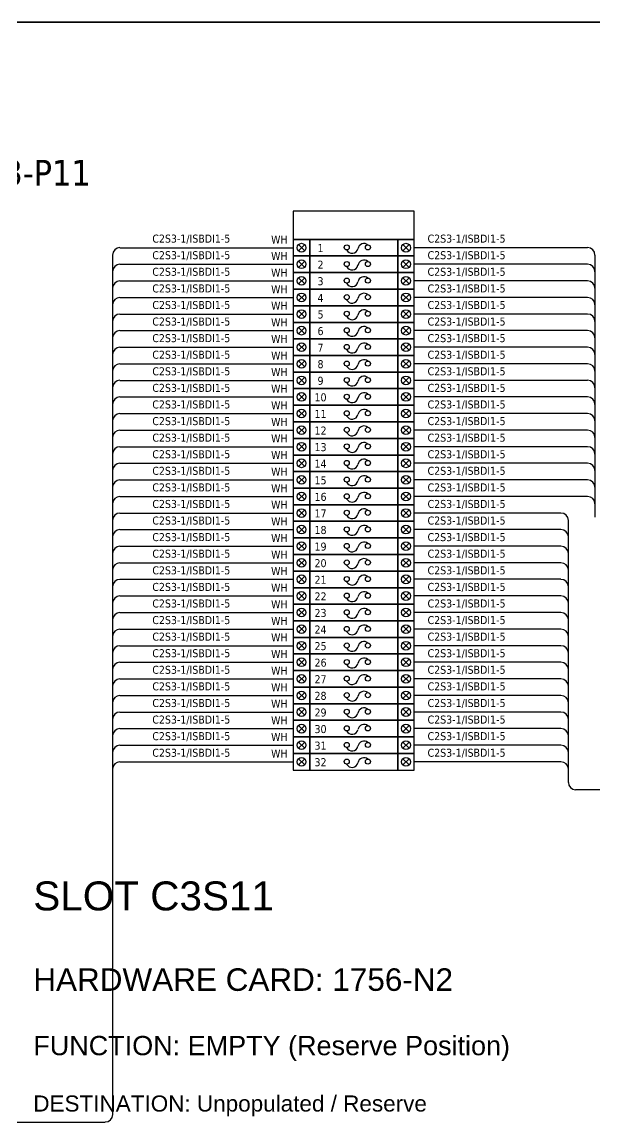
# Model space of a CAD drawing. Header units: millimetres. Extents: x 0 to 54213, y 0 to 2820.
# Drawn here: x 47412 to 48124, y 1337 to 2704 of the extents above; entities that cross this region are included whole.
import ezdxf
from ezdxf.enums import TextEntityAlignment as Align

# ---------------------------------------------------------------- set-up
doc = ezdxf.new("R2010")
doc.units = ezdxf.units.MM
doc.layers.add('HELPPOINT', color=7, linetype='Continuous')
doc.layers.add('IE-WIRE', color=7, linetype='Continuous', lineweight=25)
doc.layers.add('power', color=7, linetype='Continuous', lineweight=25)
doc.styles.get("Standard").update_dxf_attribs({"font": 'arial.ttf'})
doc.styles.add('Tahoma', font='')
doc.styles.get('Tahoma').set_extended_font_data('Tahoma')

msp = doc.modelspace()

# ---------------------------------------------------------------- linework, layer by layer
at = {"color": 1, "ltscale": 25.4}
for p, q in [((47763.5, 2427.5), (47755.9, 2419.9)), ((47755.9, 2427.5), (47763.5, 2419.9)), ((47885.6, 2427.5), (47893.3, 2419.9)), ((47893.3, 2427.5), (47885.6, 2419.9)), ((47763.5, 2406.9), (47755.9, 2399.2)), ((47755.9, 2406.9), (47763.5, 2399.2)), ((47885.6, 2406.9), (47893.3, 2399.2)), ((47893.3, 2406.9), (47885.6, 2399.2)), ((47763.5, 2386.3), (47755.9, 2378.6)), ((47755.9, 2386.3), (47763.5, 2378.6)), ((47885.6, 2386.3), (47893.3, 2378.6)), ((47893.3, 2386.3), (47885.6, 2378.6)), ((47763.5, 2365.7), (47755.9, 2358)), ((47755.9, 2365.7), (47763.5, 2358)), ((47885.6, 2365.7), (47893.3, 2358)), ((47893.3, 2365.7), (47885.6, 2358)), ((47763.5, 2345.1), (47755.9, 2337.4)), ((47755.9, 2345.1), (47763.5, 2337.4)), ((47885.6, 2345.1), (47893.3, 2337.4)), ((47893.3, 2345.1), (47885.6, 2337.4)), ((47763.5, 2324.5), (47755.9, 2316.8)), ((47755.9, 2324.5), (47763.5, 2316.8)), ((47885.6, 2324.5), (47893.3, 2316.8)), ((47893.3, 2324.5), (47885.6, 2316.8)), ((47763.5, 2303.9), (47755.9, 2296.2)), ((47755.9, 2303.9), (47763.5, 2296.2)), ((47885.6, 2303.9), (47893.3, 2296.2)), ((47893.3, 2303.9), (47885.6, 2296.2)), ((47763.5, 2283.2), (47755.9, 2275.6)), ((47755.9, 2283.2), (47763.5, 2275.6)), ((47885.6, 2283.2), (47893.3, 2275.6)), ((47893.3, 2283.2), (47885.6, 2275.6)), ((47763.5, 2262.6), (47755.9, 2255)), ((47755.9, 2262.6), (47763.5, 2255)), ((47885.6, 2262.6), (47893.3, 2255)), ((47893.3, 2262.6), (47885.6, 2255)), ((47763.5, 2242), (47755.9, 2234.3)), ((47755.9, 2242), (47763.5, 2234.3)), ((47885.6, 2242), (47893.3, 2234.3)), ((47893.3, 2242), (47885.6, 2234.3)), ((47763.5, 2221.4), (47755.9, 2213.7)), ((47755.9, 2221.4), (47763.5, 2213.7)), ((47885.6, 2221.4), (47893.3, 2213.7)), ((47893.3, 2221.4), (47885.6, 2213.7)), ((47763.5, 2200.8), (47755.9, 2193.1)), ((47755.9, 2200.8), (47763.5, 2193.1)), ((47885.6, 2200.8), (47893.3, 2193.1)), ((47893.3, 2200.8), (47885.6, 2193.1)), ((47763.5, 2180.2), (47755.9, 2172.5)), ((47755.9, 2180.2), (47763.5, 2172.5)), ((47885.6, 2180.2), (47893.3, 2172.5)), ((47893.3, 2180.2), (47885.6, 2172.5)), ((47763.5, 2159.6), (47755.9, 2151.9)), ((47755.9, 2159.6), (47763.5, 2151.9)), ((47885.6, 2159.6), (47893.3, 2151.9)), ((47893.3, 2159.6), (47885.6, 2151.9)), ((47763.5, 2139), (47755.9, 2131.3)), ((47755.9, 2139), (47763.5, 2131.3)), ((47885.6, 2139), (47893.3, 2131.3)), ((47893.3, 2139), (47885.6, 2131.3)), ((47763.5, 2118.3), (47755.9, 2110.7)), ((47755.9, 2118.3), (47763.5, 2110.7)), ((47885.6, 2118.3), (47893.3, 2110.7)), ((47893.3, 2118.3), (47885.6, 2110.7)), ((47763.5, 2097.7), (47755.9, 2090.1)), ((47755.9, 2097.7), (47763.5, 2090.1)), ((47885.6, 2097.7), (47893.3, 2090.1)), ((47893.3, 2097.7), (47885.6, 2090.1)), ((47763.5, 2077.1), (47755.9, 2069.5)), ((47755.9, 2077.1), (47763.5, 2069.5)), ((47885.6, 2077.1), (47893.3, 2069.5)), ((47893.3, 2077.1), (47885.6, 2069.5)), ((47763.5, 2056.5), (47755.9, 2048.8)), ((47755.9, 2056.5), (47763.5, 2048.8)), ((47885.6, 2056.5), (47893.3, 2048.8)), ((47893.3, 2056.5), (47885.6, 2048.8)), ((47763.5, 2035.9), (47755.9, 2028.2)), ((47755.9, 2035.9), (47763.5, 2028.2)), ((47885.6, 2035.9), (47893.3, 2028.2)), ((47893.3, 2035.9), (47885.6, 2028.2)), ((47763.5, 2015.3), (47755.9, 2007.6)), ((47755.9, 2015.3), (47763.5, 2007.6)), ((47885.6, 2015.3), (47893.3, 2007.6)), ((47893.3, 2015.3), (47885.6, 2007.6)), ((47763.5, 1994.7), (47755.9, 1987)), ((47755.9, 1994.7), (47763.5, 1987)), ((47885.6, 1994.7), (47893.3, 1987)), ((47893.3, 1994.7), (47885.6, 1987)), ((47763.5, 1974.1), (47755.9, 1966.4)), ((47755.9, 1974.1), (47763.5, 1966.4)), ((47885.6, 1974.1), (47893.3, 1966.4)), ((47893.3, 1974.1), (47885.6, 1966.4)), ((47763.5, 1953.5), (47755.9, 1945.8)), ((47755.9, 1953.5), (47763.5, 1945.8)), ((47885.6, 1953.5), (47893.3, 1945.8)), ((47893.3, 1953.5), (47885.6, 1945.8)), ((47763.5, 1932.8), (47755.9, 1925.2)), ((47755.9, 1932.8), (47763.5, 1925.2)), ((47885.6, 1932.8), (47893.3, 1925.2)), ((47893.3, 1932.8), (47885.6, 1925.2)), ((47763.5, 1912.2), (47755.9, 1904.6)), ((47755.9, 1912.2), (47763.5, 1904.6)), ((47885.6, 1912.2), (47893.3, 1904.6)), ((47893.3, 1912.2), (47885.6, 1904.6)), ((47763.5, 1891.6), (47755.9, 1883.9)), ((47755.9, 1891.6), (47763.5, 1883.9)), ((47885.6, 1891.6), (47893.3, 1883.9)), ((47893.3, 1891.6), (47885.6, 1883.9)), ((47763.5, 1871), (47755.9, 1863.3)), ((47755.9, 1871), (47763.5, 1863.3)), ((47885.6, 1871), (47893.3, 1863.3)), ((47893.3, 1871), (47885.6, 1863.3)), ((47763.5, 1850.4), (47755.9, 1842.7)), ((47755.9, 1850.4), (47763.5, 1842.7)), ((47885.6, 1850.4), (47893.3, 1842.7)), ((47893.3, 1850.4), (47885.6, 1842.7)), ((47763.5, 1829.8), (47755.9, 1822.1)), ((47755.9, 1829.8), (47763.5, 1822.1)), ((47885.6, 1829.8), (47893.3, 1822.1)), ((47893.3, 1829.8), (47885.6, 1822.1)), ((47763.5, 1809.2), (47755.9, 1801.5)), ((47755.9, 1809.2), (47763.5, 1801.5)), ((47885.6, 1809.2), (47893.3, 1801.5)), ((47893.3, 1809.2), (47885.6, 1801.5)), ((47763.5, 1788.6), (47755.9, 1780.9)), ((47755.9, 1788.6), (47763.5, 1780.9)), ((47885.6, 1788.6), (47893.3, 1780.9)), ((47893.3, 1788.6), (47885.6, 1780.9))]:
    msp.add_line(p, q, dxfattribs=at)
at = {"color": 4, "ltscale": 25.4}
msp.add_lwpolyline([(47749.4, 2434), (47899.7, 2434), (47899.7, 2469.2), (47749.4, 2469.2)], close=True, dxfattribs=at)
at = {"color": 1, "ltscale": 25.4}
for points in [[(47749.4, 2413.4), (47770, 2413.4), (47770, 2434), (47749.4, 2434)], [(47770, 2413.4), (47879.1, 2413.4), (47879.1, 2434), (47770, 2434)], [(47879.1, 2413.4), (47899.7, 2413.4), (47899.7, 2434), (47879.1, 2434)], [(47749.4, 2392.8), (47770, 2392.8), (47770, 2413.4), (47749.4, 2413.4)], [(47770, 2392.8), (47879.1, 2392.8), (47879.1, 2413.4), (47770, 2413.4)], [(47879.1, 2392.8), (47899.7, 2392.8), (47899.7, 2413.4), (47879.1, 2413.4)], [(47749.4, 2372.2), (47770, 2372.2), (47770, 2392.8), (47749.4, 2392.8)], [(47770, 2372.2), (47879.1, 2372.2), (47879.1, 2392.8), (47770, 2392.8)], [(47879.1, 2372.2), (47899.7, 2372.2), (47899.7, 2392.8), (47879.1, 2392.8)], [(47749.4, 2351.5), (47770, 2351.5), (47770, 2372.2), (47749.4, 2372.2)], [(47770, 2351.5), (47879.1, 2351.5), (47879.1, 2372.2), (47770, 2372.2)], [(47879.1, 2351.5), (47899.7, 2351.5), (47899.7, 2372.2), (47879.1, 2372.2)], [(47749.4, 2330.9), (47770, 2330.9), (47770, 2351.5), (47749.4, 2351.5)], [(47770, 2330.9), (47879.1, 2330.9), (47879.1, 2351.5), (47770, 2351.5)], [(47879.1, 2330.9), (47899.7, 2330.9), (47899.7, 2351.5), (47879.1, 2351.5)], [(47749.4, 2310.3), (47770, 2310.3), (47770, 2330.9), (47749.4, 2330.9)], [(47770, 2310.3), (47879.1, 2310.3), (47879.1, 2330.9), (47770, 2330.9)], [(47879.1, 2310.3), (47899.7, 2310.3), (47899.7, 2330.9), (47879.1, 2330.9)], [(47749.4, 2289.7), (47770, 2289.7), (47770, 2310.3), (47749.4, 2310.3)], [(47770, 2289.7), (47879.1, 2289.7), (47879.1, 2310.3), (47770, 2310.3)], [(47879.1, 2289.7), (47899.7, 2289.7), (47899.7, 2310.3), (47879.1, 2310.3)], [(47749.4, 2269.1), (47770, 2269.1), (47770, 2289.7), (47749.4, 2289.7)], [(47770, 2269.1), (47879.1, 2269.1), (47879.1, 2289.7), (47770, 2289.7)], [(47879.1, 2269.1), (47899.7, 2269.1), (47899.7, 2289.7), (47879.1, 2289.7)], [(47749.4, 2248.5), (47770, 2248.5), (47770, 2269.1), (47749.4, 2269.1)], [(47770, 2248.5), (47879.1, 2248.5), (47879.1, 2269.1), (47770, 2269.1)], [(47879.1, 2248.5), (47899.7, 2248.5), (47899.7, 2269.1), (47879.1, 2269.1)], [(47749.4, 2227.9), (47770, 2227.9), (47770, 2248.5), (47749.4, 2248.5)], [(47770, 2227.9), (47879.1, 2227.9), (47879.1, 2248.5), (47770, 2248.5)], [(47879.1, 2227.9), (47899.7, 2227.9), (47899.7, 2248.5), (47879.1, 2248.5)], [(47749.4, 2207.3), (47770, 2207.3), (47770, 2227.9), (47749.4, 2227.9)], [(47770, 2207.3), (47879.1, 2207.3), (47879.1, 2227.9), (47770, 2227.9)], [(47879.1, 2207.3), (47899.7, 2207.3), (47899.7, 2227.9), (47879.1, 2227.9)], [(47749.4, 2186.7), (47770, 2186.7), (47770, 2207.3), (47749.4, 2207.3)], [(47770, 2186.7), (47879.1, 2186.7), (47879.1, 2207.3), (47770, 2207.3)], [(47879.1, 2186.7), (47899.7, 2186.7), (47899.7, 2207.3), (47879.1, 2207.3)], [(47749.4, 2166), (47770, 2166), (47770, 2186.7), (47749.4, 2186.7)], [(47770, 2166), (47879.1, 2166), (47879.1, 2186.7), (47770, 2186.7)], [(47879.1, 2166), (47899.7, 2166), (47899.7, 2186.7), (47879.1, 2186.7)], [(47749.4, 2145.4), (47770, 2145.4), (47770, 2166), (47749.4, 2166)], [(47770, 2145.4), (47879.1, 2145.4), (47879.1, 2166), (47770, 2166)], [(47879.1, 2145.4), (47899.7, 2145.4), (47899.7, 2166), (47879.1, 2166)], [(47749.4, 2124.8), (47770, 2124.8), (47770, 2145.4), (47749.4, 2145.4)], [(47770, 2124.8), (47879.1, 2124.8), (47879.1, 2145.4), (47770, 2145.4)], [(47879.1, 2124.8), (47899.7, 2124.8), (47899.7, 2145.4), (47879.1, 2145.4)], [(47749.4, 2104.2), (47770, 2104.2), (47770, 2124.8), (47749.4, 2124.8)], [(47770, 2104.2), (47879.1, 2104.2), (47879.1, 2124.8), (47770, 2124.8)], [(47879.1, 2104.2), (47899.7, 2104.2), (47899.7, 2124.8), (47879.1, 2124.8)], [(47749.4, 2083.6), (47770, 2083.6), (47770, 2104.2), (47749.4, 2104.2)], [(47770, 2083.6), (47879.1, 2083.6), (47879.1, 2104.2), (47770, 2104.2)], [(47879.1, 2083.6), (47899.7, 2083.6), (47899.7, 2104.2), (47879.1, 2104.2)], [(47749.4, 2063), (47770, 2063), (47770, 2083.6), (47749.4, 2083.6)], [(47770, 2063), (47879.1, 2063), (47879.1, 2083.6), (47770, 2083.6)], [(47879.1, 2063), (47899.7, 2063), (47899.7, 2083.6), (47879.1, 2083.6)], [(47749.4, 2042.4), (47770, 2042.4), (47770, 2063), (47749.4, 2063)], [(47770, 2042.4), (47879.1, 2042.4), (47879.1, 2063), (47770, 2063)], [(47879.1, 2042.4), (47899.7, 2042.4), (47899.7, 2063), (47879.1, 2063)], [(47749.4, 2021.8), (47770, 2021.8), (47770, 2042.4), (47749.4, 2042.4)], [(47770, 2021.8), (47879.1, 2021.8), (47879.1, 2042.4), (47770, 2042.4)], [(47879.1, 2021.8), (47899.7, 2021.8), (47899.7, 2042.4), (47879.1, 2042.4)], [(47749.4, 2001.1), (47770, 2001.1), (47770, 2021.8), (47749.4, 2021.8)], [(47770, 2001.1), (47879.1, 2001.1), (47879.1, 2021.8), (47770, 2021.8)], [(47879.1, 2001.1), (47899.7, 2001.1), (47899.7, 2021.8), (47879.1, 2021.8)], [(47749.4, 1980.5), (47770, 1980.5), (47770, 2001.1), (47749.4, 2001.1)], [(47770, 1980.5), (47879.1, 1980.5), (47879.1, 2001.1), (47770, 2001.1)], [(47879.1, 1980.5), (47899.7, 1980.5), (47899.7, 2001.1), (47879.1, 2001.1)], [(47749.4, 1959.9), (47770, 1959.9), (47770, 1980.5), (47749.4, 1980.5)], [(47770, 1959.9), (47879.1, 1959.9), (47879.1, 1980.5), (47770, 1980.5)], [(47879.1, 1959.9), (47899.7, 1959.9), (47899.7, 1980.5), (47879.1, 1980.5)], [(47749.4, 1939.3), (47770, 1939.3), (47770, 1959.9), (47749.4, 1959.9)], [(47770, 1939.3), (47879.1, 1939.3), (47879.1, 1959.9), (47770, 1959.9)], [(47879.1, 1939.3), (47899.7, 1939.3), (47899.7, 1959.9), (47879.1, 1959.9)], [(47749.4, 1918.7), (47770, 1918.7), (47770, 1939.3), (47749.4, 1939.3)], [(47770, 1918.7), (47879.1, 1918.7), (47879.1, 1939.3), (47770, 1939.3)], [(47879.1, 1918.7), (47899.7, 1918.7), (47899.7, 1939.3), (47879.1, 1939.3)], [(47749.4, 1898.1), (47770, 1898.1), (47770, 1918.7), (47749.4, 1918.7)], [(47770, 1898.1), (47879.1, 1898.1), (47879.1, 1918.7), (47770, 1918.7)], [(47879.1, 1898.1), (47899.7, 1898.1), (47899.7, 1918.7), (47879.1, 1918.7)], [(47749.4, 1877.5), (47770, 1877.5), (47770, 1898.1), (47749.4, 1898.1)], [(47770, 1877.5), (47879.1, 1877.5), (47879.1, 1898.1), (47770, 1898.1)], [(47879.1, 1877.5), (47899.7, 1877.5), (47899.7, 1898.1), (47879.1, 1898.1)], [(47749.4, 1856.9), (47770, 1856.9), (47770, 1877.5), (47749.4, 1877.5)], [(47770, 1856.9), (47879.1, 1856.9), (47879.1, 1877.5), (47770, 1877.5)], [(47879.1, 1856.9), (47899.7, 1856.9), (47899.7, 1877.5), (47879.1, 1877.5)], [(47749.4, 1836.3), (47770, 1836.3), (47770, 1856.9), (47749.4, 1856.9)], [(47770, 1836.3), (47879.1, 1836.3), (47879.1, 1856.9), (47770, 1856.9)], [(47879.1, 1836.3), (47899.7, 1836.3), (47899.7, 1856.9), (47879.1, 1856.9)], [(47749.4, 1815.6), (47770, 1815.6), (47770, 1836.3), (47749.4, 1836.3)], [(47770, 1815.6), (47879.1, 1815.6), (47879.1, 1836.3), (47770, 1836.3)], [(47879.1, 1815.6), (47899.7, 1815.6), (47899.7, 1836.3), (47879.1, 1836.3)], [(47749.4, 1795), (47770, 1795), (47770, 1815.6), (47749.4, 1815.6)], [(47770, 1795), (47879.1, 1795), (47879.1, 1815.6), (47770, 1815.6)], [(47879.1, 1795), (47899.7, 1795), (47899.7, 1815.6), (47879.1, 1815.6)], [(47749.4, 1774.4), (47770, 1774.4), (47770, 1795), (47749.4, 1795)], [(47770, 1774.4), (47879.1, 1774.4), (47879.1, 1795), (47770, 1795)], [(47879.1, 1774.4), (47899.7, 1774.4), (47899.7, 1795), (47879.1, 1795)]]:
    msp.add_lwpolyline(points, close=True, dxfattribs=at)
for centre in [(47759.7, 2423.7), (47889.4, 2423.7), (47759.7, 2403.1), (47889.4, 2403.1), (47759.7, 2382.5), (47889.4, 2382.5), (47759.7, 2361.9), (47889.4, 2361.9), (47759.7, 2341.2), (47889.4, 2341.2), (47759.7, 2320.6), (47889.4, 2320.6), (47759.7, 2300), (47889.4, 2300), (47759.7, 2279.4), (47889.4, 2279.4), (47759.7, 2258.8), (47889.4, 2258.8), (47759.7, 2238.2), (47889.4, 2238.2), (47759.7, 2217.6), (47889.4, 2217.6), (47759.7, 2197), (47889.4, 2197), (47759.7, 2176.3), (47889.4, 2176.3), (47759.7, 2155.7), (47889.4, 2155.7), (47759.7, 2135.1), (47889.4, 2135.1), (47759.7, 2114.5), (47889.4, 2114.5), (47759.7, 2093.9), (47889.4, 2093.9), (47759.7, 2073.3), (47889.4, 2073.3), (47759.7, 2052.7), (47889.4, 2052.7), (47759.7, 2032.1), (47889.4, 2032.1), (47759.7, 2011.5), (47889.4, 2011.5), (47759.7, 1990.8), (47889.4, 1990.8), (47759.7, 1970.2), (47889.4, 1970.2), (47759.7, 1949.6), (47889.4, 1949.6), (47759.7, 1929), (47889.4, 1929), (47759.7, 1908.4), (47889.4, 1908.4), (47759.7, 1887.8), (47889.4, 1887.8), (47759.7, 1867.2), (47889.4, 1867.2), (47759.7, 1846.6), (47889.4, 1846.6), (47759.7, 1825.9), (47889.4, 1825.9), (47759.7, 1805.3), (47889.4, 1805.3), (47759.7, 1784.7), (47889.4, 1784.7)]:
    msp.add_circle(centre, 5.42, dxfattribs=at)
at = {"layer": 'HELPPOINT', "color": 4, "lineweight": 35}
msp.add_line((46126.3, 2704.2), (50019.6, 2704.2), dxfattribs=at)
msp.add_line((46126.3, 2704.2), (50019.6, 2704.2), dxfattribs=at)
at = {"layer": 'IE-WIRE', "color": 4, "ltscale": 25.4}
for p, q in [((47534, 2423.7), (47749.4, 2423.7)), ((48115.1, 2423.7), (47899.7, 2423.7)), ((47524.9, 2414.6), (47524.9, 1346.2)), ((48124.2, 2414.6), (48124.2, 2088.8)), ((47534, 2403.1), (47749.4, 2403.1)), ((48115.1, 2403.1), (47899.7, 2403.1)), ((47534, 2382.5), (47749.4, 2382.5)), ((48115.1, 2382.5), (47899.7, 2382.5)), ((47534, 2361.9), (47749.4, 2361.9)), ((48115.1, 2361.9), (47899.7, 2361.9)), ((47534, 2341.2), (47749.4, 2341.2)), ((48115.1, 2341.2), (47899.7, 2341.2)), ((47534, 2320.6), (47749.4, 2320.6)), ((48115.1, 2320.6), (47899.7, 2320.6)), ((47534, 2300), (47749.4, 2300)), ((48115.1, 2300), (47899.7, 2300)), ((47534, 2279.4), (47749.4, 2279.4)), ((48115.1, 2279.4), (47899.7, 2279.4)), ((47534, 2258.8), (47749.4, 2258.8)), ((48115.1, 2258.8), (47899.7, 2258.8)), ((47534, 2238.2), (47749.4, 2238.2)), ((48115.1, 2238.2), (47899.7, 2238.2)), ((47534, 2217.6), (47749.4, 2217.6)), ((48115.1, 2217.6), (47899.7, 2217.6)), ((47534, 2197), (47749.4, 2197)), ((48115.1, 2197), (47899.7, 2197)), ((47534, 2176.3), (47749.4, 2176.3)), ((48115.1, 2176.3), (47899.7, 2176.3)), ((47534, 2155.7), (47749.4, 2155.7)), ((48115.1, 2155.7), (47899.7, 2155.7)), ((47534, 2135.1), (47749.4, 2135.1)), ((48115.1, 2135.1), (47899.7, 2135.1)), ((47534, 2114.5), (47749.4, 2114.5)), ((48115.1, 2114.5), (47899.7, 2114.5)), ((47534, 2093.9), (47749.4, 2093.9)), ((48082, 2093.9), (47899.7, 2093.9)), ((48091.1, 2084.8), (48091.1, 1759)), ((47534, 2073.3), (47749.4, 2073.3)), ((48082, 2073.3), (47899.7, 2073.3)), ((47534, 2052.7), (47749.4, 2052.7)), ((48082, 2052.7), (47899.7, 2052.7)), ((47534, 2032.1), (47749.4, 2032.1)), ((48082, 2032.1), (47899.7, 2032.1)), ((47534, 2011.5), (47749.4, 2011.5)), ((48082, 2011.5), (47899.7, 2011.5)), ((47534, 1990.8), (47749.4, 1990.8)), ((48082, 1990.8), (47899.7, 1990.8)), ((47534, 1970.2), (47749.4, 1970.2)), ((48082, 1970.2), (47899.7, 1970.2)), ((47534, 1949.6), (47749.4, 1949.6)), ((48082, 1949.6), (47899.7, 1949.6)), ((47534, 1929), (47749.4, 1929)), ((48082, 1929), (47899.7, 1929)), ((47534, 1908.4), (47749.4, 1908.4)), ((48082, 1908.4), (47899.7, 1908.4)), ((47534, 1887.8), (47749.4, 1887.8)), ((48082, 1887.8), (47899.7, 1887.8)), ((47534, 1867.2), (47749.4, 1867.2)), ((48082, 1867.2), (47899.7, 1867.2)), ((47534, 1846.6), (47749.4, 1846.6)), ((48082, 1846.6), (47899.7, 1846.6)), ((47534, 1825.9), (47749.4, 1825.9)), ((48082, 1825.9), (47899.7, 1825.9)), ((47534, 1805.3), (47749.4, 1805.3)), ((48082, 1805.3), (47899.7, 1805.3)), ((47534, 1784.7), (47749.4, 1784.7)), ((48082, 1784.7), (47899.7, 1784.7))]:
    msp.add_line(p, q, dxfattribs=at)
at = {"layer": 'IE-WIRE', "color": 4}
for p, q in [((48100.1, 1750.1), (48365.9, 1750.1)), ((46474.4, 1337), (47515.8, 1337))]:
    msp.add_line(p, q, dxfattribs=at)
at = {"layer": 'IE-WIRE', "color": 4, "ltscale": 25.4}
for centre, start, end in [((47534, 2414.6), 90, 180), ((48115.1, 2414.6), 0, 90), ((47534, 2393.9), 90, 180), ((48115.1, 2393.9), 0, 90), ((47534, 2373.3), 90, 180), ((48115.1, 2373.3), 0, 90), ((47534, 2352.7), 90, 180), ((48115.1, 2352.7), 0, 90), ((47534, 2332.1), 90, 180), ((48115.1, 2332.1), 0, 90), ((47534, 2311.5), 90, 180), ((48115.1, 2311.5), 0, 90), ((47534, 2290.9), 90, 180), ((48115.1, 2290.9), 0, 90), ((47534, 2270.3), 90, 180), ((48115.1, 2270.3), 0, 90), ((47534, 2249.7), 90, 180), ((48115.1, 2249.7), 0, 90), ((47534, 2229), 90, 180), ((48115.1, 2229), 0, 90), ((47534, 2208.4), 90, 180), ((48115.1, 2208.4), 0, 90), ((47534, 2187.8), 90, 180), ((48115.1, 2187.8), 0, 90), ((47534, 2167.2), 90, 180), ((48115.1, 2167.2), 0, 90), ((47534, 2146.6), 90, 180), ((48115.1, 2146.6), 0, 90), ((47534, 2126), 90, 180), ((48115.1, 2126), 0, 90), ((47534, 2105.4), 90, 180), ((48115.1, 2105.4), 0, 90), ((47534, 2084.8), 90, 180), ((48082, 2084.8), 0, 90), ((47534, 2064.2), 90, 180), ((48082, 2064.2), 0, 90), ((47534, 2043.5), 90, 180), ((48082, 2043.5), 0, 90), ((47534, 2022.9), 90, 180), ((48082, 2022.9), 0, 90), ((47534, 2002.3), 90, 180), ((48082, 2002.3), 0, 90), ((47534, 1981.7), 90, 180), ((48082, 1981.7), 0, 90), ((47534, 1961.1), 90, 180), ((48082, 1961.1), 0, 90), ((47534, 1940.5), 90, 180), ((48082, 1940.5), 0, 90), ((47534, 1919.9), 90, 180), ((48082, 1919.9), 0, 90), ((47534, 1899.3), 90, 180), ((48082, 1899.3), 0, 90), ((47534, 1878.6), 90, 180), ((48082, 1878.6), 0, 90), ((47534, 1858), 90, 180), ((48082, 1858), 0, 90), ((47534, 1837.4), 90, 180), ((48082, 1837.4), 0, 90), ((47534, 1816.8), 90, 180), ((48082, 1816.8), 0, 90), ((47534, 1796.2), 90, 180), ((48082, 1796.2), 0, 90), ((47534, 1775.6), 90, 180), ((48082, 1775.6), 0, 90)]:
    msp.add_arc(centre, 9.14, start, end, dxfattribs=at)
at = {"layer": 'IE-WIRE', "color": 4}
for centre, radius, start, end in [((48100.1, 1759), 8.96, 180, 270), ((47515.8, 1346.2), 9.14, 270, 0)]:
    msp.add_arc(centre, radius, start, end, dxfattribs=at)
at = {"layer": 'power', "color": 1, "ltscale": 25.4}
for centre in [(47815.7, 2424), (47842.1, 2424), (47815.7, 2403.4), (47842.1, 2403.4), (47815.7, 2382.8), (47842.1, 2382.8), (47815.7, 2362.2), (47842.1, 2362.2), (47815.7, 2341.6), (47842.1, 2341.6), (47815.7, 2321), (47842.1, 2321), (47815.7, 2300.3), (47842.1, 2300.3), (47815.7, 2279.7), (47842.1, 2279.7), (47815.7, 2259.1), (47842.1, 2259.1), (47815.7, 2238.5), (47842.1, 2238.5), (47815.7, 2217.9), (47842.1, 2217.9), (47815.7, 2197.3), (47842.1, 2197.3), (47815.7, 2176.7), (47842.1, 2176.7), (47815.7, 2156.1), (47842.1, 2156.1), (47815.7, 2135.4), (47842.1, 2135.4), (47815.7, 2114.8), (47842.1, 2114.8), (47815.7, 2094.2), (47842.1, 2094.2), (47815.7, 2073.6), (47842.1, 2073.6), (47815.7, 2053), (47842.1, 2053), (47815.7, 2032.4), (47842.1, 2032.4), (47815.7, 2011.8), (47842.1, 2011.8), (47815.7, 1991.2), (47842.1, 1991.2), (47815.7, 1970.6), (47842.1, 1970.6), (47815.7, 1949.9), (47842.1, 1949.9), (47815.7, 1929.3), (47842.1, 1929.3), (47815.7, 1908.7), (47842.1, 1908.7), (47815.7, 1888.1), (47842.1, 1888.1), (47815.7, 1867.5), (47842.1, 1867.5), (47815.7, 1846.9), (47842.1, 1846.9), (47815.7, 1826.3), (47842.1, 1826.3), (47815.7, 1805.7), (47842.1, 1805.7), (47815.7, 1785), (47842.1, 1785)]:
    msp.add_circle(centre, 3.16, dxfattribs=at)
for centre, radius, start, end in [((47822.4, 2424.2), 7.52, 206.1634, 346.0383), ((47837.3, 2421.2), 7.66, 51.1309, 171.3254), ((47837.3, 2400.6), 7.66, 51.1309, 171.3254), ((47822.4, 2403.6), 7.52, 206.1634, 346.0383), ((47822.4, 2382.9), 7.52, 206.1634, 346.0383), ((47837.3, 2380), 7.66, 51.1309, 171.3254), ((47837.3, 2359.4), 7.66, 51.1309, 171.3254), ((47822.4, 2362.3), 7.52, 206.1634, 346.0383), ((47822.4, 2341.7), 7.52, 206.1634, 346.0383), ((47837.3, 2338.8), 7.66, 51.1309, 171.3254), ((47837.3, 2318.1), 7.66, 51.1309, 171.3254), ((47822.4, 2321.1), 7.52, 206.1634, 346.0383), ((47822.4, 2300.5), 7.52, 206.1634, 346.0383), ((47837.3, 2297.5), 7.66, 51.1309, 171.3254), ((47837.3, 2276.9), 7.66, 51.1309, 171.3254), ((47822.4, 2279.9), 7.52, 206.1634, 346.0383), ((47822.4, 2259.3), 7.52, 206.1634, 346.0383), ((47837.3, 2256.3), 7.66, 51.1309, 171.3254), ((47837.3, 2235.7), 7.66, 51.1309, 171.3254), ((47822.4, 2238.7), 7.52, 206.1634, 346.0383), ((47822.4, 2218.1), 7.52, 206.1634, 346.0383), ((47837.3, 2215.1), 7.66, 51.1309, 171.3254), ((47837.3, 2194.5), 7.66, 51.1309, 171.3254), ((47822.4, 2197.4), 7.52, 206.1634, 346.0383), ((47822.4, 2176.8), 7.52, 206.1634, 346.0383), ((47837.3, 2173.9), 7.66, 51.1309, 171.3254), ((47837.3, 2153.2), 7.66, 51.1309, 171.3254), ((47822.4, 2156.2), 7.52, 206.1634, 346.0383), ((47822.4, 2135.6), 7.52, 206.1634, 346.0383), ((47837.3, 2132.6), 7.66, 51.1309, 171.3254), ((47837.3, 2112), 7.66, 51.1309, 171.3254), ((47822.4, 2115), 7.52, 206.1634, 346.0383), ((47822.4, 2094.4), 7.52, 206.1634, 346.0383), ((47837.3, 2091.4), 7.66, 51.1309, 171.3254), ((47837.3, 2070.8), 7.66, 51.1309, 171.3254), ((47822.4, 2073.8), 7.52, 206.1634, 346.0383), ((47822.4, 2053.2), 7.52, 206.1634, 346.0383), ((47837.3, 2050.2), 7.66, 51.1309, 171.3254), ((47837.3, 2029.6), 7.66, 51.1309, 171.3254), ((47822.4, 2032.5), 7.52, 206.1634, 346.0383), ((47822.4, 2011.9), 7.52, 206.1634, 346.0383), ((47837.3, 2009), 7.66, 51.1309, 171.3254), ((47822.4, 1991.3), 7.52, 206.1634, 346.0383), ((47837.3, 1988.4), 7.66, 51.1309, 171.3254), ((47822.4, 1970.7), 7.52, 206.1634, 346.0383), ((47837.3, 1967.7), 7.66, 51.1309, 171.3254), ((47822.4, 1950.1), 7.52, 206.1634, 346.0383), ((47837.3, 1947.1), 7.66, 51.1309, 171.3254), ((47837.3, 1926.5), 7.66, 51.1309, 171.3254), ((47822.4, 1929.5), 7.52, 206.1634, 346.0383), ((47822.4, 1908.9), 7.52, 206.1634, 346.0383), ((47837.3, 1905.9), 7.66, 51.1309, 171.3254), ((47837.3, 1885.3), 7.66, 51.1309, 171.3254), ((47822.4, 1888.3), 7.52, 206.1634, 346.0383), ((47822.4, 1867.7), 7.52, 206.1634, 346.0383), ((47837.3, 1864.7), 7.66, 51.1309, 171.3254), ((47837.3, 1844.1), 7.66, 51.1309, 171.3254), ((47822.4, 1847), 7.52, 206.1634, 346.0383), ((47822.4, 1826.4), 7.52, 206.1634, 346.0383), ((47837.3, 1823.5), 7.66, 51.1309, 171.3254), ((47837.3, 1802.8), 7.66, 51.1309, 171.3254), ((47822.4, 1805.8), 7.52, 206.1634, 346.0383), ((47822.4, 1785.2), 7.52, 206.1634, 346.0383), ((47837.3, 1782.2), 7.66, 51.1309, 171.3254)]:
    msp.add_arc(centre, radius, start, end, dxfattribs=at)

# ---------------------------------------------------------------- texts
at = {"color": 2, "style": 'Tahoma'}
msp.add_text('=CA3+MCP-M3-P11', height=32, dxfattribs=at).set_placement((47309.7, 2516.8), align=Align.MIDDLE_CENTER)
at = {"color": 4, "style": 'Tahoma'}
for s, height, p in [('C2S3-1/ISBDI1-5', 9.949, (47574.2, 2430)), ('WH', 9.95, (47721.8, 2428.9)), ('C2S3-1/ISBDI1-5', 9.949, (47916.2, 2430)), ('C2S3-1/ISBDI1-5', 9.949, (47574.2, 2409.4)), ('WH', 9.95, (47721.8, 2408.3)), ('C2S3-1/ISBDI1-5', 9.949, (47916.2, 2409.4)), ('C2S3-1/ISBDI1-5', 9.949, (47574.2, 2388.8)), ('WH', 9.95, (47721.8, 2387.7)), ('C2S3-1/ISBDI1-5', 9.949, (47916.2, 2388.8)), ('C2S3-1/ISBDI1-5', 9.949, (47574.2, 2368.1)), ('WH', 9.95, (47721.8, 2367.1)), ('C2S3-1/ISBDI1-5', 9.949, (47916.2, 2368.1)), ('C2S3-1/ISBDI1-5', 9.949, (47574.2, 2347.5)), ('WH', 9.95, (47721.8, 2346.5)), ('C2S3-1/ISBDI1-5', 9.949, (47916.2, 2347.5)), ('C2S3-1/ISBDI1-5', 9.949, (47574.2, 2326.9)), ('WH', 9.95, (47721.8, 2325.9)), ('C2S3-1/ISBDI1-5', 9.949, (47916.2, 2326.9)), ('C2S3-1/ISBDI1-5', 9.949, (47574.2, 2306.3)), ('WH', 9.95, (47721.8, 2305.3)), ('C2S3-1/ISBDI1-5', 9.949, (47916.2, 2306.3)), ('C2S3-1/ISBDI1-5', 9.949, (47574.2, 2285.7)), ('WH', 9.95, (47721.8, 2284.7)), ('C2S3-1/ISBDI1-5', 9.949, (47916.2, 2285.7)), ('C2S3-1/ISBDI1-5', 9.949, (47574.2, 2265.1)), ('WH', 9.95, (47721.8, 2264.1)), ('C2S3-1/ISBDI1-5', 9.949, (47916.2, 2265.1)), ('C2S3-1/ISBDI1-5', 9.949, (47574.2, 2244.5)), ('WH', 9.95, (47721.8, 2243.4)), ('C2S3-1/ISBDI1-5', 9.949, (47916.2, 2244.5)), ('C2S3-1/ISBDI1-5', 9.949, (47574.2, 2223.9)), ('WH', 9.95, (47721.8, 2222.8)), ('C2S3-1/ISBDI1-5', 9.949, (47916.2, 2223.9)), ('C2S3-1/ISBDI1-5', 9.949, (47574.2, 2203.2)), ('WH', 9.95, (47721.8, 2202.2)), ('C2S3-1/ISBDI1-5', 9.949, (47916.2, 2203.2)), ('C2S3-1/ISBDI1-5', 9.949, (47574.2, 2182.6)), ('WH', 9.95, (47721.8, 2181.6)), ('C2S3-1/ISBDI1-5', 9.949, (47916.2, 2182.6)), ('C2S3-1/ISBDI1-5', 9.949, (47574.2, 2162)), ('WH', 9.95, (47721.8, 2161)), ('C2S3-1/ISBDI1-5', 9.949, (47916.2, 2162)), ('C2S3-1/ISBDI1-5', 9.949, (47574.2, 2141.4)), ('WH', 9.95, (47721.8, 2140.4)), ('C2S3-1/ISBDI1-5', 9.949, (47916.2, 2141.4)), ('C2S3-1/ISBDI1-5', 9.949, (47574.2, 2120.8)), ('WH', 9.95, (47721.8, 2119.8)), ('C2S3-1/ISBDI1-5', 9.949, (47916.2, 2120.8)), ('C2S3-1/ISBDI1-5', 9.949, (47574.2, 2100.2)), ('WH', 9.95, (47721.8, 2099.2)), ('C2S3-1/ISBDI1-5', 9.949, (47916.2, 2100.2)), ('C2S3-1/ISBDI1-5', 9.949, (47574.2, 2079.6)), ('WH', 9.95, (47721.8, 2078.5)), ('C2S3-1/ISBDI1-5', 9.949, (47916.2, 2079.6)), ('C2S3-1/ISBDI1-5', 9.949, (47574.2, 2059)), ('WH', 9.95, (47721.8, 2057.9)), ('C2S3-1/ISBDI1-5', 9.949, (47916.2, 2059)), ('C2S3-1/ISBDI1-5', 9.949, (47574.2, 2038.4)), ('WH', 9.95, (47721.8, 2037.3)), ('C2S3-1/ISBDI1-5', 9.949, (47916.2, 2038.4)), ('C2S3-1/ISBDI1-5', 9.949, (47574.2, 2017.7)), ('WH', 9.95, (47721.8, 2016.7)), ('C2S3-1/ISBDI1-5', 9.949, (47916.2, 2017.7)), ('C2S3-1/ISBDI1-5', 9.949, (47574.2, 1997.1)), ('WH', 9.95, (47721.8, 1996.1)), ('C2S3-1/ISBDI1-5', 9.949, (47916.2, 1997.1)), ('C2S3-1/ISBDI1-5', 9.949, (47574.2, 1976.5)), ('WH', 9.95, (47721.8, 1975.5)), ('C2S3-1/ISBDI1-5', 9.949, (47916.2, 1976.5)), ('C2S3-1/ISBDI1-5', 9.949, (47574.2, 1955.9)), ('WH', 9.95, (47721.8, 1954.9)), ('C2S3-1/ISBDI1-5', 9.949, (47916.2, 1955.9)), ('C2S3-1/ISBDI1-5', 9.949, (47574.2, 1935.3)), ('WH', 9.95, (47721.8, 1934.3)), ('C2S3-1/ISBDI1-5', 9.949, (47916.2, 1935.3)), ('C2S3-1/ISBDI1-5', 9.949, (47574.2, 1914.7)), ('WH', 9.95, (47721.8, 1913.6)), ('C2S3-1/ISBDI1-5', 9.949, (47916.2, 1914.7)), ('C2S3-1/ISBDI1-5', 9.949, (47574.2, 1894.1)), ('WH', 9.95, (47721.8, 1893)), ('C2S3-1/ISBDI1-5', 9.949, (47916.2, 1894.1)), ('C2S3-1/ISBDI1-5', 9.949, (47574.2, 1873.5)), ('WH', 9.95, (47721.8, 1872.4)), ('C2S3-1/ISBDI1-5', 9.949, (47916.2, 1873.5)), ('C2S3-1/ISBDI1-5', 9.949, (47574.2, 1852.8)), ('WH', 9.95, (47721.8, 1851.8)), ('C2S3-1/ISBDI1-5', 9.949, (47916.2, 1852.8)), ('C2S3-1/ISBDI1-5', 9.949, (47574.2, 1832.2)), ('WH', 9.95, (47721.8, 1831.2)), ('C2S3-1/ISBDI1-5', 9.949, (47916.2, 1832.2)), ('C2S3-1/ISBDI1-5', 9.949, (47574.2, 1811.6)), ('WH', 9.95, (47721.8, 1810.6)), ('C2S3-1/ISBDI1-5', 9.949, (47916.2, 1811.6)), ('C2S3-1/ISBDI1-5', 9.949, (47574.2, 1791)), ('WH', 9.95, (47721.8, 1790)), ('C2S3-1/ISBDI1-5', 9.949, (47916.2, 1791))]:
    msp.add_text(s, height=height, dxfattribs=at).set_placement(p)
at = {"color": 2}
msp.add_text('SLOT C3S11', height=36, dxfattribs=at).set_placement((47426.3, 1600))
at = {"color": 3}
msp.add_text('HARDWARE CARD: 1756-N2', height=28, dxfattribs=at).set_placement((47426.3, 1500))
at = {"color": 7}
msp.add_text('FUNCTION: EMPTY (Reserve Position)', height=24, dxfattribs=at).set_placement((47426.3, 1420))
at = {"color": 8}
msp.add_text('DESTINATION: Unpopulated / Reserve', height=20, dxfattribs=at).set_placement((47426.3, 1350))
at = {"layer": 'power', "color": 7, "style": 'Tahoma'}
for s, p in [('1', (47783.2, 2423.2)), ('2', (47783.2, 2402.6)), ('3', (47783.2, 2382)), ('4', (47783.2, 2361.3)), ('5', (47783.2, 2340.7)), ('6', (47783.2, 2320.1)), ('7', (47783.2, 2299.5)), ('8', (47783.2, 2278.9)), ('9', (47783.2, 2258.3)), ('10', (47783.2, 2237.7)), ('11', (47783.2, 2217.1)), ('12', (47783.2, 2196.4)), ('13', (47783.2, 2175.8)), ('14', (47783.2, 2155.2)), ('15', (47783.2, 2134.6)), ('16', (47783.2, 2114)), ('17', (47783.2, 2093.4)), ('18', (47783.2, 2072.8)), ('19', (47783.2, 2052.2)), ('20', (47783.2, 2031.6)), ('21', (47783.2, 2010.9)), ('22', (47783.2, 1990.3)), ('23', (47783.2, 1969.7)), ('24', (47783.2, 1949.1)), ('25', (47783.2, 1928.5)), ('26', (47783.2, 1907.9)), ('27', (47783.2, 1887.3)), ('28', (47783.2, 1866.7)), ('29', (47783.2, 1846)), ('30', (47783.2, 1825.4)), ('31', (47783.2, 1804.8)), ('32', (47783.2, 1784.2))]:
    msp.add_text(s, height=9.97, dxfattribs=at).set_placement(p, align=Align.MIDDLE_CENTER)

doc.saveas('drawing.dxf')
